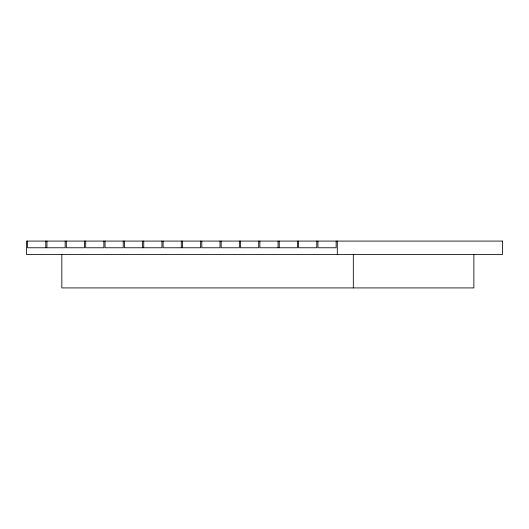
<?xml version="1.0" encoding="UTF-8"?>
<svg xmlns="http://www.w3.org/2000/svg" width="529" height="529" viewBox="0 0 529 529"><rect width="100%" height="100%" fill="white"/><g stroke="black" fill="none" stroke-linecap="round" stroke-linejoin="round"><path stroke-width="0.79" d="M46.612 247.77L27.607 247.77L27.607 241.079M143.385 247.77L124.381 247.77L124.381 241.079M182.095 247.77L163.091 247.77L163.091 241.079M278.876 247.77L259.871 247.77L259.871 241.079M473.865 254.462L473.865 287.921L61.833 287.921L61.833 254.462M353.319 254.462L353.319 287.921M337.29 241.079L337.29 254.462M336.14 241.079L336.14 247.77L317.936 247.77L317.936 241.079M316.785 241.079L316.785 247.77L298.581 247.77L298.581 241.079M297.43 241.079L297.43 247.77L279.226 247.77L279.226 241.079M278.069 241.079L278.069 247.77M258.714 241.079L258.714 247.77L240.516 247.77L240.516 241.079M239.359 241.079L239.359 247.77L221.162 247.77L221.162 241.079M220.004 241.079L220.004 247.77L201.807 247.77L201.807 241.079M200.65 241.079L200.65 247.77L182.452 247.77L182.452 241.079M181.295 241.079L181.295 247.77M161.94 241.079L161.94 247.77L143.736 247.77L143.736 241.079M142.585 241.079L142.585 247.77M123.231 241.079L123.231 247.77L105.026 247.77L105.026 241.079M103.869 241.079L103.869 247.77L85.672 247.77L85.672 241.079M84.514 241.079L84.514 247.77L66.317 247.77L66.317 241.079M65.16 241.079L65.16 247.77L46.962 247.77L46.962 241.079M45.805 241.079L45.805 247.77M502.55 241.079L26.45 241.079L26.45 254.462L502.55 254.462L502.55 241.079"/></g></svg>
